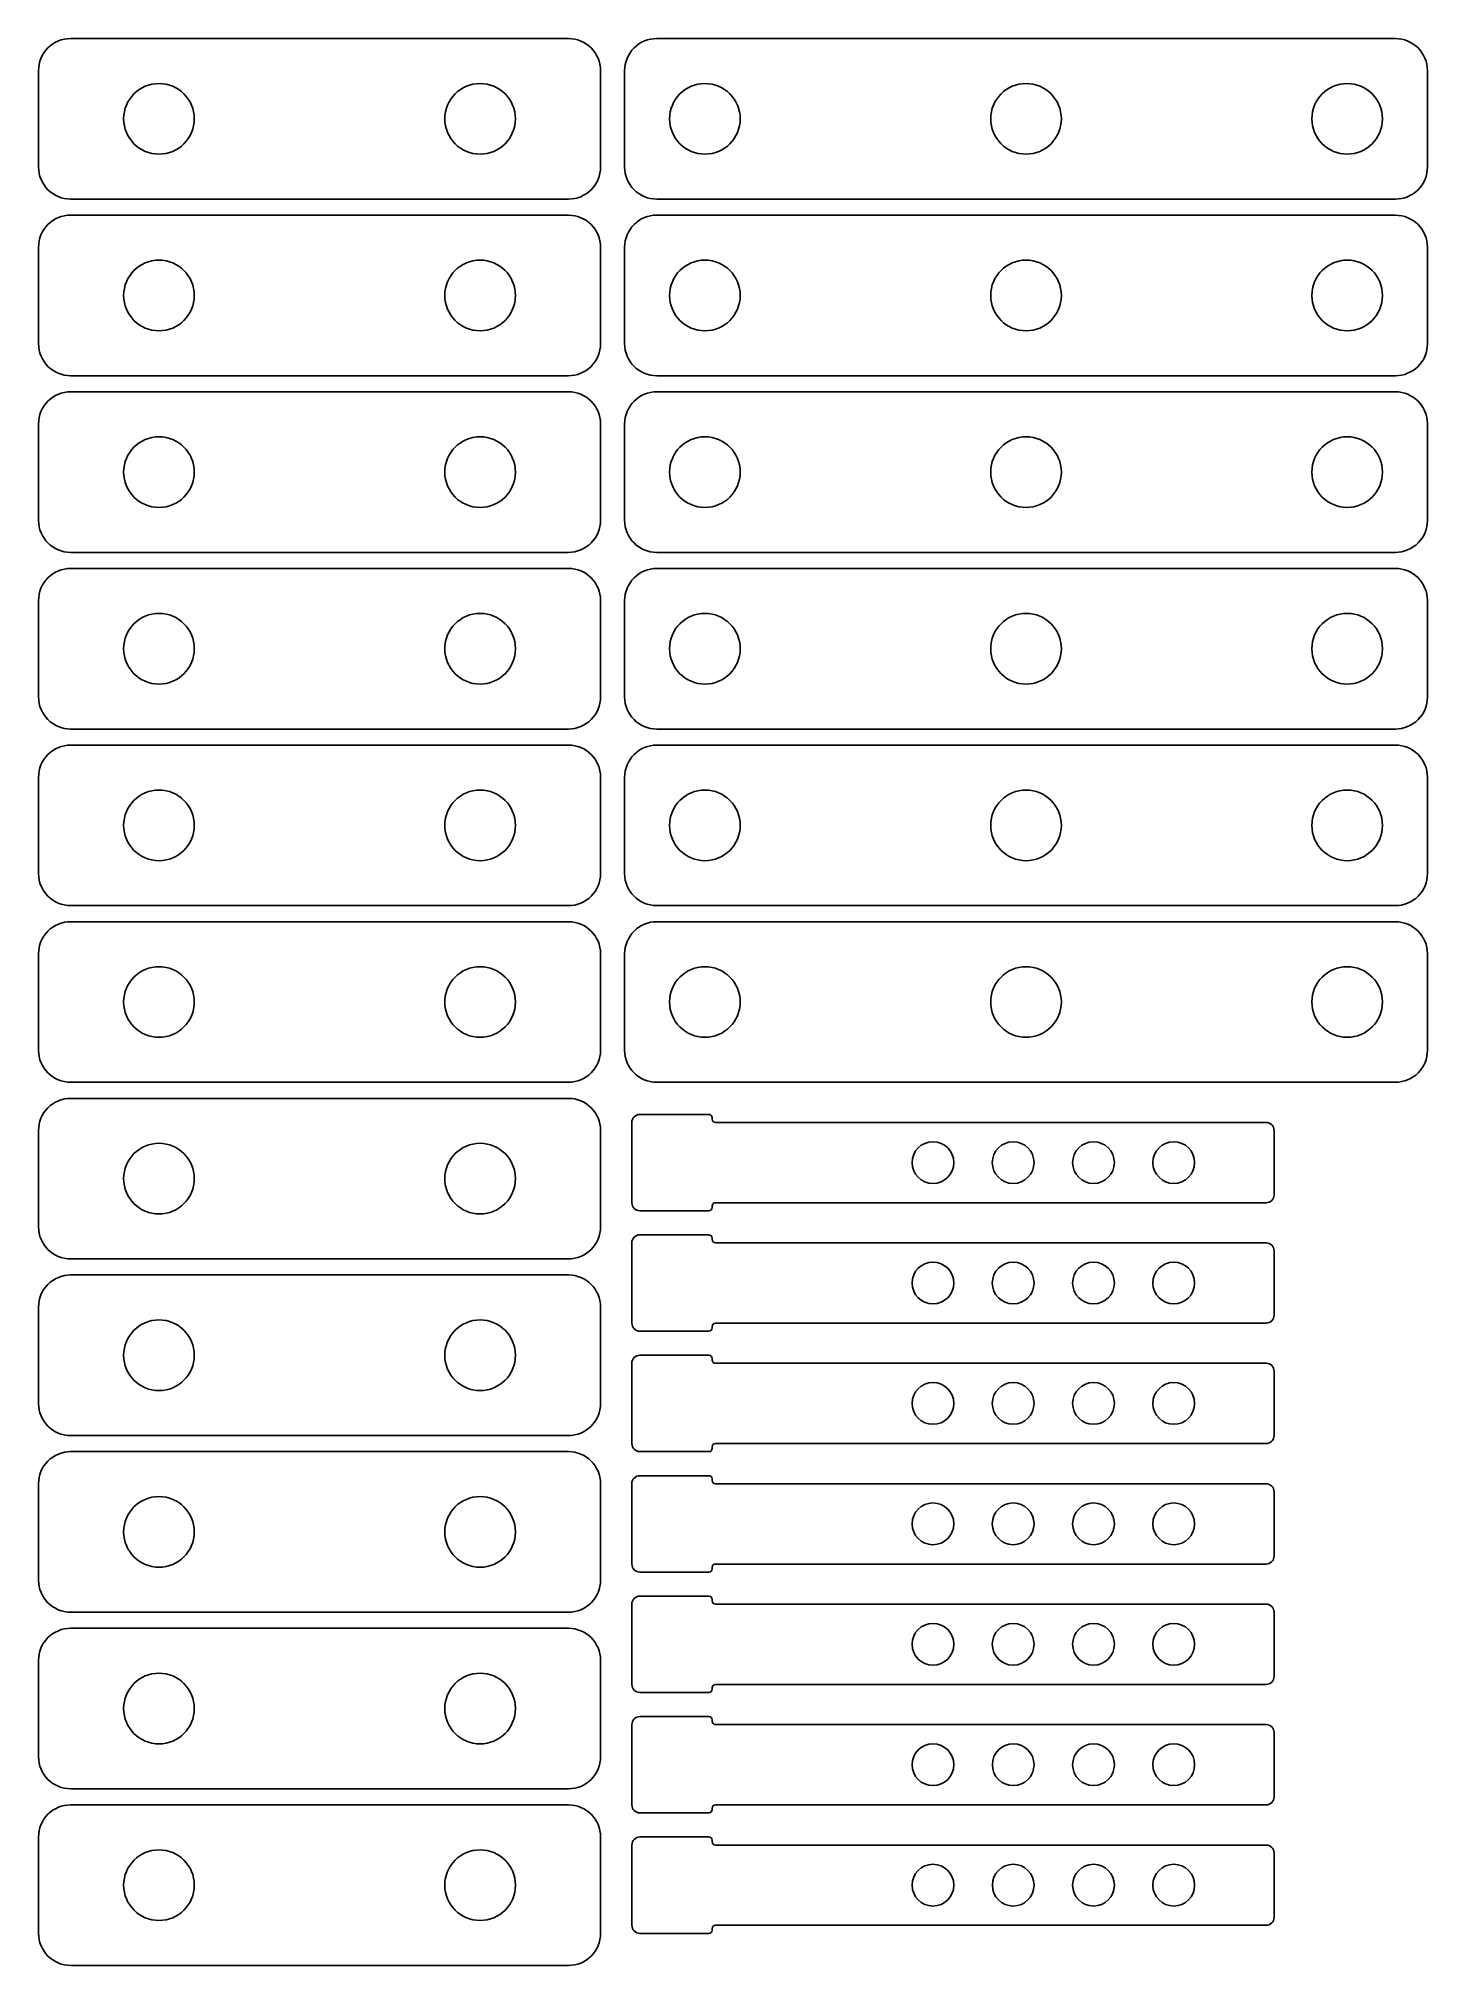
# Model space of a CAD drawing. Header units: millimetres. Extents: x 105 to 192, y 45 to 165.
import ezdxf

# ---------------------------------------------------------------- set-up
doc = ezdxf.new("R2010")
doc.units = ezdxf.units.MM
doc.layers.add('View', color=7, linetype='CONTINUOUS')

msp = doc.modelspace()

# ---------------------------------------------------------------- linework, layer by layer
at = {"layer": 'View'}
for p, q in [((138.317, 165), (107.317, 165)), ((189.817, 165), (143.817, 165)), ((105.317, 163), (105.317, 157)), ((140.317, 157), (140.317, 163)), ((141.817, 163), (141.817, 157)), ((191.817, 157), (191.817, 163)), ((107.317, 155), (138.317, 155)), ((143.817, 155), (189.817, 155)), ((138.317, 154), (107.317, 154)), ((189.817, 154), (143.817, 154)), ((105.317, 152), (105.317, 146)), ((140.317, 146), (140.317, 152)), ((141.817, 152), (141.817, 146)), ((191.817, 146), (191.817, 152)), ((107.317, 144), (138.317, 144)), ((138.317, 143), (107.317, 143)), ((143.817, 144), (189.817, 144)), ((189.817, 143), (143.817, 143)), ((105.317, 141), (105.317, 135)), ((140.317, 135), (140.317, 141)), ((141.817, 141), (141.817, 135)), ((191.817, 135), (191.817, 141)), ((107.317, 133), (138.317, 133)), ((143.817, 133), (189.817, 133)), ((138.317, 132), (107.317, 132)), ((189.817, 132), (143.817, 132)), ((105.317, 130), (105.317, 124)), ((140.317, 124), (140.317, 130)), ((141.817, 130), (141.817, 124)), ((191.817, 124), (191.817, 130)), ((107.317, 122), (138.317, 122)), ((143.817, 122), (189.817, 122)), ((138.317, 121), (107.317, 121)), ((189.817, 121), (143.817, 121)), ((105.317, 119), (105.317, 113)), ((140.317, 113), (140.317, 119)), ((141.817, 119), (141.817, 113)), ((191.817, 113), (191.817, 119)), ((107.317, 111), (138.317, 111)), ((143.817, 111), (189.817, 111)), ((138.317, 110), (107.317, 110)), ((189.817, 110), (143.817, 110)), ((105.317, 108), (105.317, 102)), ((140.317, 102), (140.317, 108)), ((141.817, 108), (141.817, 102)), ((191.817, 102), (191.817, 108)), ((107.317, 99.9996), (138.317, 99.9999)), ((143.817, 100), (189.817, 100)), ((138.317, 98.9999), (107.317, 98.9996)), ((142.267, 97.4999), (142.267, 92.4999)), ((147.067, 98), (142.767, 97.9999)), ((147.267, 97.7), (147.267, 97.8)), ((181.767, 97.5003), (147.467, 97.5)), ((105.317, 96.9996), (105.317, 90.9996)), ((140.317, 90.9999), (140.317, 96.9999)), ((182.267, 93.0003), (182.267, 97.0003)), ((147.467, 92.5), (181.767, 92.5003)), ((147.067, 92), (142.767, 91.9999)), ((147.267, 92.3), (147.267, 92.2)), ((147.067, 90.5), (142.767, 90.4999)), ((147.267, 90.2), (147.267, 90.3)), ((107.317, 88.9996), (138.317, 88.9999)), ((142.267, 89.9999), (142.267, 84.9999)), ((181.767, 90.0003), (147.467, 90)), ((182.267, 85.5003), (182.267, 89.5003)), ((138.317, 87.9999), (107.317, 87.9996)), ((105.317, 85.9996), (105.317, 79.9996)), ((140.317, 79.9999), (140.317, 85.9999)), ((147.067, 84.5), (142.767, 84.4999)), ((147.267, 84.8), (147.267, 84.7)), ((147.467, 85), (181.767, 85.0003)), ((147.067, 83), (142.767, 82.9999)), ((142.267, 82.4999), (142.267, 77.4999)), ((147.267, 82.7), (147.267, 82.8)), ((181.767, 82.5003), (147.467, 82.5)), ((182.267, 78.0003), (182.267, 82.0003)), ((107.317, 77.9996), (138.317, 77.9999)), ((138.317, 76.9999), (107.317, 76.9996)), ((147.067, 77), (142.767, 76.9999)), ((147.267, 77.3), (147.267, 77.2)), ((147.467, 77.5), (181.767, 77.5003)), ((105.317, 74.9996), (105.317, 68.9996)), ((140.317, 68.9999), (140.317, 74.9999)), ((142.267, 74.9999), (142.267, 69.9999)), ((147.067, 75.5), (142.767, 75.4999)), ((147.267, 75.2), (147.267, 75.3)), ((181.767, 75.0003), (147.467, 75)), ((182.267, 70.5003), (182.267, 74.5003)), ((147.267, 69.8), (147.267, 69.7)), ((147.467, 70), (181.767, 70.0003)), ((147.067, 69.5), (142.767, 69.4999)), ((142.267, 67.4999), (142.267, 62.4999)), ((147.067, 68), (142.767, 67.9999)), ((147.267, 67.7), (147.267, 67.8)), ((181.767, 67.5003), (147.467, 67.5)), ((107.317, 66.9996), (138.317, 66.9999)), ((182.267, 63.0003), (182.267, 67.0003)), ((138.317, 65.9999), (107.317, 65.9996)), ((105.317, 63.9996), (105.318, 57.9996)), ((140.318, 57.9999), (140.317, 63.9999)), ((147.467, 62.5), (181.767, 62.5003)), ((147.067, 62), (142.767, 61.9999)), ((147.267, 62.3), (147.267, 62.2)), ((147.068, 60.5), (142.768, 60.4999)), ((147.268, 60.2), (147.268, 60.3)), ((181.768, 60.0003), (147.468, 60)), ((142.268, 59.9999), (142.268, 54.9999)), ((182.268, 55.5003), (182.268, 59.5003)), ((107.318, 55.9996), (138.318, 55.9999)), ((138.318, 54.9999), (107.318, 54.9996)), ((147.068, 54.5), (142.768, 54.4999)), ((147.268, 54.8), (147.268, 54.7)), ((147.468, 55), (181.768, 55.0003)), ((105.318, 52.9996), (105.318, 46.9996)), ((140.318, 46.9999), (140.318, 52.9999)), ((147.068, 53), (142.768, 52.9999)), ((142.268, 52.4999), (142.268, 47.4999)), ((147.268, 52.7), (147.268, 52.8)), ((181.768, 52.5003), (147.468, 52.5)), ((182.268, 48.0003), (182.268, 52.0003)), ((147.068, 47), (142.768, 46.9999)), ((147.268, 47.3), (147.268, 47.2)), ((147.468, 47.5), (181.768, 47.5003)), ((107.318, 44.9996), (138.318, 44.9999))]:
    msp.add_line(p, q, dxfattribs=at)
for centre, radius in [((112.817, 160), 2.2), ((132.817, 160), 2.2), ((146.817, 160), 2.2), ((166.817, 160), 2.2), ((186.817, 160), 2.2), ((112.817, 149), 2.2), ((132.817, 149), 2.2), ((146.817, 149), 2.2), ((166.817, 149), 2.2), ((186.817, 149), 2.2), ((112.817, 138), 2.2), ((132.817, 138), 2.2), ((146.817, 138), 2.2), ((166.817, 138), 2.2), ((186.817, 138), 2.2), ((112.817, 127), 2.2), ((132.817, 127), 2.2), ((146.817, 127), 2.2), ((166.817, 127), 2.2), ((186.817, 127), 2.2), ((112.817, 116), 2.2), ((132.817, 116), 2.2), ((146.817, 116), 2.2), ((166.817, 116), 2.2), ((186.817, 116), 2.2), ((112.817, 105), 2.2), ((132.817, 105), 2.2), ((146.817, 105), 2.2), ((166.817, 105), 2.2), ((186.817, 105), 2.2), ((112.817, 93.9997), 2.2), ((132.817, 93.9999), 2.2), ((161.017, 95.0001), 1.3), ((166.017, 95.0002), 1.3), ((171.017, 95.0002), 1.3), ((176.017, 95.0002), 1.3), ((161.017, 87.5001), 1.3), ((166.017, 87.5002), 1.3), ((171.017, 87.5002), 1.3), ((176.017, 87.5002), 1.3), ((112.817, 82.9997), 2.2), ((132.817, 82.9999), 2.2), ((161.017, 80.0001), 1.3), ((166.017, 80.0002), 1.3), ((171.017, 80.0002), 1.3), ((176.017, 80.0002), 1.3), ((112.817, 71.9997), 2.2), ((132.817, 71.9999), 2.2), ((161.017, 72.5001), 1.3), ((166.017, 72.5002), 1.3), ((171.017, 72.5002), 1.3), ((176.017, 72.5002), 1.3), ((161.017, 65.0001), 1.3), ((166.017, 65.0002), 1.3), ((171.017, 65.0002), 1.3), ((176.017, 65.0002), 1.3), ((112.817, 60.9997), 2.2), ((132.817, 60.9999), 2.2), ((166.018, 57.5002), 1.3), ((171.018, 57.5002), 1.3), ((176.018, 57.5002), 1.3), ((161.018, 57.5001), 1.3), ((112.818, 49.9997), 2.2), ((132.818, 49.9999), 2.2), ((161.018, 50.0001), 1.3), ((166.018, 50.0002), 1.3), ((171.018, 50.0002), 1.3), ((176.018, 50.0002), 1.3)]:
    msp.add_circle(centre, radius, dxfattribs=at)
for centre, radius, start, end in [((107.317, 163), 2, 90.0005, -179.999), ((138.317, 163), 2, 0.000516, 90.0005), ((143.817, 163), 2, 90.0005, -179.999), ((189.817, 163), 2, 0.000516, 90.0005), ((107.317, 157), 2, -179.999, -89.9995), ((138.317, 157), 2, -89.9995, 0.000516), ((143.817, 157), 2, -179.999, -89.9995), ((189.817, 157), 2, -89.9995, 0.000516), ((107.317, 152), 2, 90.0005, -179.999), ((138.317, 152), 2, 0.000516, 90.0005), ((143.817, 152), 2, 90.0005, -179.999), ((189.817, 152), 2, 0.000516, 90.0005), ((107.317, 146), 2, -179.999, -89.9995), ((138.317, 146), 2, -89.9995, 0.000516), ((143.817, 146), 2, -179.999, -89.9995), ((189.817, 146), 2, -89.9995, 0.000516), ((107.317, 141), 2, 90.0005, -179.999), ((138.317, 141), 2, 0.000516, 90.0005), ((143.817, 141), 2, 90.0005, -179.999), ((189.817, 141), 2, 0.000516, 90.0005), ((107.317, 135), 2, -179.999, -89.9995), ((138.317, 135), 2, -89.9995, 0.000516), ((143.817, 135), 2, -179.999, -89.9995), ((189.817, 135), 2, -89.9995, 0.000516), ((107.317, 130), 2, 90.0005, -179.999), ((138.317, 130), 2, 0.000516, 90.0005), ((143.817, 130), 2, 90.0005, -179.999), ((189.817, 130), 2, 0.000516, 90.0005), ((107.317, 124), 2, -179.999, -89.9995), ((138.317, 124), 2, -89.9995, 0.000516), ((143.817, 124), 2, -179.999, -89.9995), ((189.817, 124), 2, -89.9995, 0.000516), ((107.317, 119), 2, 90.0005, -179.999), ((138.317, 119), 2, 0.000516, 90.0005), ((143.817, 119), 2, 90.0005, -179.999), ((189.817, 119), 2, 0.000516, 90.0005), ((107.317, 113), 2, -179.999, -89.9995), ((138.317, 113), 2, -89.9995, 0.000516), ((143.817, 113), 2, -179.999, -89.9995), ((189.817, 113), 2, -89.9995, 0.000516), ((107.317, 108), 2, 90.0005, -179.999), ((138.317, 108), 2, 0.000516, 90.0005), ((143.817, 108), 2, 90.0005, -179.999), ((189.817, 108), 2, 0.000516, 90.0005), ((107.317, 102), 2, -179.999, -89.9995), ((138.317, 102), 2, -89.9995, 0.000516), ((143.817, 102), 2, -179.999, -89.9995), ((189.817, 102), 2, -89.9995, 0.000516), ((107.317, 96.9996), 2, 90.0005, -179.999), ((138.317, 96.9999), 2, 0.000516, 90.0005), ((142.767, 97.4999), 0.5, 90.0005, -179.999), ((147.067, 97.8), 0.2, 0.000516, 90.0005), ((147.467, 97.7), 0.2, -179.999, -89.9995), ((181.767, 97.0003), 0.5, 0.000516, 90.0005), ((142.767, 92.4999), 0.5, -179.999, -89.9995), ((147.467, 92.3), 0.2, 90.0005, -179.999), ((181.767, 93.0003), 0.5, -89.9995, 0.000516), ((147.067, 92.2), 0.2, -89.9995, 0.000516), ((107.317, 90.9996), 2, -179.999, -89.9995), ((138.317, 90.9999), 2, -89.9995, 0.000516), ((142.767, 89.9999), 0.5, 90.0005, -179.999), ((147.067, 90.3), 0.2, 0.000516, 90.0005), ((147.467, 90.2), 0.2, -179.999, -89.9995), ((181.767, 89.5003), 0.5, 0.000516, 90.0005), ((107.317, 85.9996), 2, 90.0005, -179.999), ((138.317, 85.9999), 2, 0.000516, 90.0005), ((181.767, 85.5003), 0.5, -89.9995, 0.000516), ((142.767, 84.9999), 0.5, -179.999, -89.9995), ((147.067, 84.7), 0.2, -89.9995, 0.000516), ((147.467, 84.8), 0.2, 90.0005, -179.999), ((142.767, 82.4999), 0.5, 90.0005, -179.999), ((147.067, 82.8), 0.2, 0.000516, 90.0005), ((147.467, 82.7), 0.2, -179.999, -89.9995), ((181.767, 82.0003), 0.5, 0.000516, 90.0005), ((107.317, 79.9996), 2, -179.999, -89.9995), ((138.317, 79.9999), 2, -89.9995, 0.000516), ((181.767, 78.0003), 0.5, -89.9995, 0.000516), ((107.317, 74.9996), 2, 90.0005, -179.999), ((138.317, 74.9999), 2, 0.000516, 90.0005), ((142.767, 77.4999), 0.5, -179.999, -89.9995), ((147.067, 77.2), 0.2, -89.9995, 0.000516), ((147.467, 77.3), 0.2, 90.0005, -179.999), ((142.767, 74.9999), 0.5, 90.0005, -179.999), ((147.067, 75.3), 0.2, 0.000516, 90.0005), ((147.467, 75.2), 0.2, -179.999, -89.9995), ((181.767, 74.5003), 0.5, 0.000516, 90.0005), ((142.767, 69.9999), 0.5, -179.999, -89.9995), ((147.067, 69.7), 0.2, -89.9995, 0.000516), ((147.467, 69.8), 0.2, 90.0005, -179.999), ((181.767, 70.5003), 0.5, -89.9995, 0.000516), ((107.317, 68.9996), 2, -179.999, -89.9995), ((138.317, 68.9999), 2, -89.9995, 0.000516), ((142.767, 67.4999), 0.5, 90.0005, -179.999), ((147.067, 67.8), 0.2, 0.000516, 90.0005), ((147.467, 67.7), 0.2, -179.999, -89.9995), ((181.767, 67.0003), 0.5, 0.000516, 90.0005), ((107.317, 63.9996), 2, 90.0005, -179.999), ((138.317, 63.9999), 2, 0.000516, 90.0005), ((142.767, 62.4999), 0.5, -179.999, -89.9995), ((147.467, 62.3), 0.2, 90.0005, -179.999), ((181.767, 63.0003), 0.5, -89.9995, 0.000516), ((147.067, 62.2), 0.2, -89.9995, 0.000516), ((142.768, 59.9999), 0.5, 90.0005, -179.999), ((147.068, 60.3), 0.2, 0.000516, 90.0005), ((147.468, 60.2), 0.2, -179.999, -89.9995), ((181.768, 59.5003), 0.5, 0.000516, 90.0005), ((107.318, 57.9996), 2, -179.999, -89.9995), ((138.318, 57.9999), 2, -89.9995, 0.000516), ((181.768, 55.5003), 0.5, -89.9995, 0.000516), ((107.318, 52.9996), 2, 90.0005, -179.999), ((138.318, 52.9999), 2, 0.000516, 90.0005), ((142.768, 54.9999), 0.5, -179.999, -89.9995), ((147.068, 54.7), 0.2, -89.9995, 0.000516), ((147.468, 54.8), 0.2, 90.0005, -179.999), ((142.768, 52.4999), 0.5, 90.0005, -179.999), ((147.068, 52.8), 0.2, 0.000516, 90.0005), ((147.468, 52.7), 0.2, -179.999, -89.9995), ((181.768, 52.0003), 0.5, 0.000516, 90.0005), ((181.768, 48.0003), 0.5, -89.9995, 0.000516), ((107.318, 46.9996), 2, -179.999, -89.9995), ((138.318, 46.9999), 2, -89.9995, 0.000516), ((142.768, 47.4999), 0.5, -179.999, -89.9995), ((147.068, 47.2), 0.2, -89.9995, 0.000516), ((147.468, 47.3), 0.2, 90.0005, -179.999)]:
    msp.add_arc(centre, radius, start, end, dxfattribs=at)

doc.saveas('drawing.dxf')
